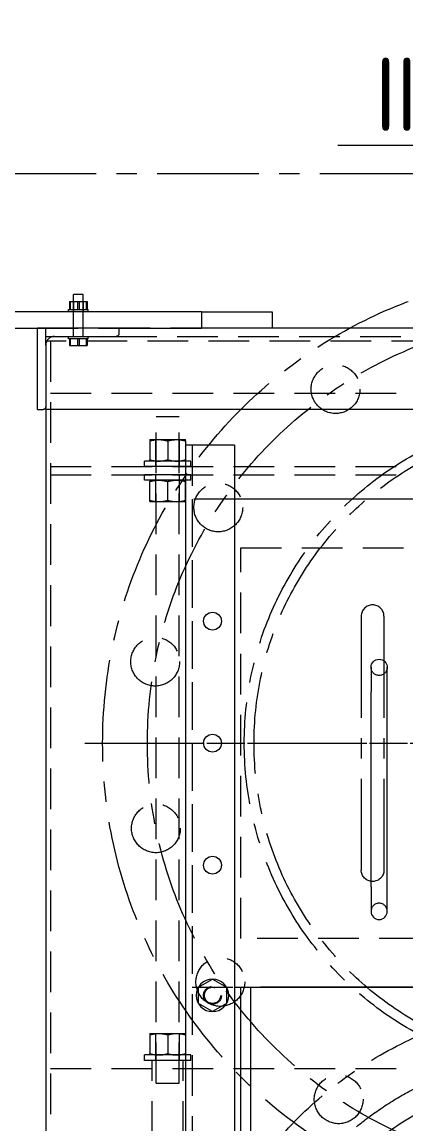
# Model space of a CAD drawing. Header units: millimetres. Extents: x -46397 to 283259, y -8690 to 23983.
# Drawn here: x 189811 to 190047, y 974 to 1651 of the extents above; entities that cross this region are included whole.
import ezdxf
from ezdxf import colors
from ezdxf.entities.mleader import LeaderData, LeaderLine
from ezdxf.math import Vec2, Vec3

# ---------------------------------------------------------------- set-up
doc = ezdxf.new("R2010")
doc.units = ezdxf.units.MM
doc.linetypes.add('CENTER', pattern=[2, 1.25, -0.25, 0.25, -0.25])
doc.linetypes.add('HIDDENX2', pattern=[0.75, 0.5, -0.25])
doc.layers.get('Defpoints').update_dxf_attribs({"lineweight": 0})
doc.layers.add('DIM', color=8, linetype='Continuous')
doc.layers.add('mDƯỜNG TÂM', color=8, linetype='CENTER', lineweight=0)
doc.layers.add('NETCHINH', color=7, linetype='Continuous', lineweight=9)
doc.styles.add('Arial', font='arial.ttf')
doc.styles.add('GHI CHÚ 1', font='isocp_IV25.ttf', dxfattribs={"width": 0.8})
doc.dimstyles.new('1-30SCALE', dxfattribs={"dimtxt": 75, "dimasz": 75, "dimexe": 37.5, "dimexo": 30, "dimgap": 30, "dimtad": 1, "dimtoh": 1, "dimdec": 0, "dimdsep": 46, "dimtxsty": 'GHI CHÚ 1', "dimcen": 0.09, "dimclrd": 256, "dimclre": 256, "dimclrt": 2, "dimadec": 0, "dimazin": 0, "dimtfac": 1, "dimtdec": 0, "dimtofl": 0, "dimtmove": 0, "dimatfit": 3, "dimfxl": 1, "dimlwd": 0, "dimlwe": 0, "dimarcsym": 0})

# ---------------------------------------------------------------- blocks, each defined once
blk = doc.blocks.new('A$C06888fbc')
at = {"color": 150, "linetype": 'Continuous', "lineweight": 0, "ltscale": 10, "extrusion": (0, 1, 0)}
for p, q in [((-312.75, 1876.11), (-307.85, 1876.11)), ((-312.75, 1876.11), (-312.75, 1871.11)), ((-304.33, 1880.36), (-310.33, 1880.36)), ((-310.33, 1876.11), (-310.33, 1880.36)), ((-307.85, 1876.11), (-302.44, 1876.11)), ((-307.85, 1876.11), (-307.85, 1871.11)), ((-304.33, 1876.11), (-304.33, 1880.36)), ((-302.44, 1876.11), (-301.92, 1876.11)), ((-302.44, 1876.11), (-302.44, 1871.11)), ((-301.92, 1876.11), (-301.92, 1871.11)), ((-231.57, 1869.61), (-400.48, 1869.61)), ((-313.33, 1871.11), (-301.33, 1871.11)), ((-313.33, 1869.61), (-313.33, 1871.11)), ((-301.33, 1869.61), (-301.33, 1871.11)), ((-231.57, 1869.61), (-188.03, 1869.61)), ((-231.57, 1869.61), (-231.57, 1859.61)), ((-188.03, 1869.61), (-188.03, 1859.61)), ((-400.48, 1859.61), (-332.33, 1859.61)), ((-282.33, 1859.62), (-332.33, 1859.62)), ((-332.33, 1809.62), (-332.33, 1859.62)), ((-282.33, 1859.62), (-282.33, 1856.29)), ((-282.33, 1859.61), (-231.57, 1859.61)), ((-188.03, 1859.61), (-231.57, 1859.61)), ((183.36, 1859.62), (-188.03, 1859.62)), ((-327.33, 1849.12), (-327.33, 1811.29)), ((-321.83, 1854.62), (-284, 1854.62)), ((-313.33, 1854.61), (-301.33, 1854.61)), ((-313.33, 1853.11), (-313.33, 1854.61)), ((-301.33, 1853.11), (-313.33, 1853.11)), ((-312.75, 1853.11), (-312.75, 1849.11)), ((-312.75, 1849.11), (-307.85, 1849.11)), ((-310.33, 1854.61), (-310.33, 1854.62)), ((-307.85, 1853.11), (-307.85, 1849.11)), ((-307.85, 1849.11), (-302.44, 1849.11)), ((-304.33, 1854.61), (-304.33, 1854.62)), ((-302.44, 1853.11), (-302.44, 1849.11)), ((-302.44, 1849.11), (-301.92, 1849.11)), ((-301.92, 1853.11), (-301.92, 1849.11)), ((-301.33, 1853.11), (-301.33, 1854.61)), ((-332.33, 1809.62), (-329, 1809.62)), ((-327.33, 1809.62), (-327.33, 1811.29)), ((-327.33, 1809.62), (-327.33, 581.61)), ((322.67, 1809.62), (-327.33, 1809.62)), ((-211.29, 1787.82), (-241.29, 1787.82)), ((-241.29, 1787.82), (-241.29, 637.81)), ((-211.29, 1787.82), (-211.29, 637.81)), ((206.62, 1754.62), (-211.29, 1754.62)), ((-127.33, 1651.23), (-127.33, 1636.23)), ((-117.33, 1636.23), (-117.33, 1651.23)), ((-127.33, 1516.23), (-127.33, 1636.23)), ((-117.33, 1516.23), (-117.33, 1636.23)), ((-127.33, 1516.23), (-127.33, 1501.23)), ((-117.33, 1501.23), (-117.33, 1516.23)), ((-233.42, 1454.6), (-224.79, 1459.58)), ((-224.79, 1459.58), (-216.16, 1454.6)), ((-233.42, 1444.63), (-233.42, 1454.6)), ((-216.16, 1454.6), (-216.16, 1444.63)), ((-211.29, 1454.62), (206.62, 1454.62)), ((-224.79, 1439.65), (-233.42, 1444.63)), ((-216.16, 1444.63), (-224.79, 1439.65))]:
    blk.add_line(p, q, dxfattribs=at)
at = {"color": 1, "linetype": 'HIDDENX2', "lineweight": 0, "ltscale": 50, "extrusion": (0, 1, 0)}
for p, q in [((-312.23, 1876.11), (-312.23, 1871.11)), ((-310.33, 1854.62), (-310.33, 1876.11)), ((-310.33, 1876.11), (-310.33, 1869.61)), ((-306.81, 1876.11), (-306.81, 1871.11)), ((-304.33, 1854.62), (-304.33, 1876.11)), ((-304.33, 1876.11), (-304.33, 1869.61)), ((-301.33, 1869.61), (-313.33, 1869.61)), ((-313.33, 1869.61), (-313.33, 1869.61)), ((-301.33, 1869.61), (-301.33, 1869.61)), ((-332.33, 1859.61), (-282.33, 1859.61)), ((-327.33, 1849.12), (-327.33, 1859.62)), ((-188.03, 1859.62), (-282.33, 1859.62)), ((-327.33, 1854.62), (-321.83, 1854.62)), ((322.67, 1851.61), (-327.33, 1851.61)), ((322.67, 1851.61), (-327.33, 1851.61)), ((-324.33, 1851.61), (-324.33, 539.62)), ((-312.23, 1853.11), (-312.23, 1849.11)), ((-306.81, 1853.11), (-306.81, 1849.11)), ((-284, 1854.62), (279.34, 1854.62)), ((-324.33, 1819.62), (319.67, 1819.62)), ((-245.34, 1805.19), (-259.34, 1805.19)), ((-259.34, 1395.61), (-259.34, 1805.19)), ((-245.34, 1395.61), (-245.34, 1805.19)), ((-263.34, 1791.19), (-257.84, 1791.19)), ((-263.34, 1790.4), (-263.34, 1778.79)), ((-259.67, 1777.99), (-259.67, 1791.19)), ((-257.84, 1791.19), (-246.84, 1791.19)), ((-252.34, 1790.4), (-252.34, 1778.79)), ((-246.84, 1791.19), (-241.34, 1791.19)), ((-245, 1777.99), (-245, 1791.19)), ((-241.34, 1790.4), (-241.34, 1778.79)), ((-237.29, 1787.82), (-237.29, 637.81)), ((-324.33, 1774.62), (319.67, 1774.62)), ((-252.34, 1777.99), (-266.64, 1777.99)), ((-266.64, 1774.62), (-266.64, 1777.99)), ((-252.34, 1774.62), (-266.64, 1774.62)), ((-259.67, 1774.62), (-259.67, 1777.99)), ((-238.04, 1777.99), (-252.34, 1777.99)), ((-238.04, 1774.62), (-252.34, 1774.62)), ((-245, 1774.62), (-245, 1777.99)), ((-238.04, 1774.62), (-238.04, 1777.99)), ((-324.33, 1769.62), (319.67, 1769.62)), ((-252.34, 1769.62), (-266.64, 1769.62)), ((-266.64, 1766.25), (-266.64, 1769.62)), ((-259.67, 1766.25), (-259.67, 1769.62)), ((-238.04, 1769.62), (-252.34, 1769.62)), ((-245, 1766.25), (-245, 1769.62)), ((-238.04, 1766.25), (-238.04, 1769.62)), ((-252.34, 1766.25), (-266.64, 1766.25)), ((-263.34, 1753.84), (-263.34, 1765.45)), ((-259.67, 1753.05), (-259.67, 1766.25)), ((-238.04, 1766.25), (-252.34, 1766.25)), ((-252.34, 1753.84), (-252.34, 1765.45)), ((-245, 1753.05), (-245, 1766.25)), ((-241.34, 1753.84), (-241.34, 1765.45)), ((-237.33, 1754.62), (-237.33, 1454.62)), ((-211.29, 1754.62), (-237.33, 1754.62)), ((-263.34, 1753.05), (-257.84, 1753.05)), ((-257.84, 1753.05), (-246.84, 1753.05)), ((-246.84, 1753.05), (-241.34, 1753.05)), ((-207.33, 1484.61), (-207.33, 1724.61)), ((-207.33, 1724.61), (202.67, 1724.61)), ((202.67, 1484.61), (-207.33, 1484.61)), ((-237.33, 1454.62), (-211.29, 1454.62)), ((-263.34, 1426.19), (-257.84, 1426.19)), ((-263.34, 1425.4), (-263.34, 1413.78)), ((-259.67, 1412.99), (-259.67, 1426.19)), ((-257.84, 1426.19), (-246.84, 1426.19)), ((-252.34, 1425.4), (-252.34, 1413.78)), ((-246.84, 1426.19), (-241.34, 1426.19)), ((-245, 1412.99), (-245, 1426.19)), ((-241.34, 1425.4), (-241.34, 1413.78)), ((-252.34, 1412.99), (-266.64, 1412.99)), ((-266.64, 1409.62), (-266.64, 1412.99)), ((-252.34, 1409.62), (-266.64, 1409.62)), ((-242.84, 1409.62), (-261.84, 1409.62)), ((-261.84, 1359.62), (-261.84, 1409.62)), ((-259.67, 1409.62), (-259.67, 1412.99)), ((-238.04, 1412.99), (-252.34, 1412.99)), ((-238.04, 1409.62), (-252.34, 1409.62)), ((-245, 1409.62), (-245, 1412.99)), ((-242.84, 1359.62), (-242.84, 1409.62)), ((-238.04, 1409.62), (-238.04, 1412.99)), ((-324.33, 1404.62), (319.67, 1404.62)), ((-259.34, 1395.61), (-245.34, 1395.61))]:
    blk.add_line(p, q, dxfattribs=at)
at = {"color": 150, "linetype": 'Continuous', "lineweight": 0, "ltscale": 10, "extrusion": (6.89019e-16, 1, 0)}
for p, q in [((-207.33, 1454.62), (-201.33, 1454.62)), ((-207.33, 954.62), (-207.33, 1454.62)), ((-201.33, 1454.62), (-201.33, 954.62)), ((-201.33, 1454.62), (-195.33, 1454.62)), ((190.67, 1454.62), (-195.33, 1454.62))]:
    blk.add_line(p, q, dxfattribs=at)
at = {"color": 150, "linetype": 'Continuous', "lineweight": 0, "ltscale": 10}
for centre in [(-224.79, 1679.61), (-224.79, 1604.61), (-224.79, 1529.61)]:
    blk.add_circle(centre, 5.5, dxfattribs=at)
at = {"color": 150, "linetype": 'Continuous', "lineweight": 0, "ltscale": 10, "extrusion": (0, 0, -1)}
blk.add_circle((224.79, 1449.61), 10, dxfattribs=at)
at = {"color": 1, "linetype": 'HIDDENX2', "lineweight": 0, "ltscale": 50}
for radius in [5.5, 5]:
    blk.add_circle((-224.79, 1449.61), radius, dxfattribs=at)
at = {"color": 150, "linetype": 'Continuous', "lineweight": 0, "ltscale": 10, "extrusion": (0, 0, -1)}
for start, end in [(0, 90), (90, 180)]:
    blk.add_arc((122.33, 1651.23), 5, start, end, dxfattribs=at)
at = {"color": 1, "linetype": 'HIDDENX2', "lineweight": 0, "ltscale": 50, "extrusion": (0, 0, -1)}
blk.add_arc((122.33, 1651.23), 5, 180, 0, dxfattribs=at)
at = {"color": 1, "linetype": 'HIDDENX2', "lineweight": 0, "ltscale": 50}
blk.add_arc((-122.33, 1501.23), 5, 0, 180, dxfattribs=at)
at = {"color": 150, "linetype": 'Continuous', "lineweight": 0, "ltscale": 10}
for start, end in [(180, 270), (270, 0)]:
    blk.add_arc((-122.33, 1501.23), 5, start, end, dxfattribs=at)
for points, knots in [([(-282.33, 1856.29), (-282.33, 1856.18), (-282.34, 1856.08), (-282.38, 1855.86), (-282.42, 1855.76), (-282.5, 1855.56), (-282.55, 1855.46), (-282.66, 1855.29), (-282.73, 1855.21), (-282.87, 1855.05), (-282.96, 1854.98), (-283.15, 1854.85), (-283.25, 1854.79), (-283.46, 1854.7), (-283.57, 1854.67), (-283.79, 1854.63), (-283.9, 1854.62), (-284, 1854.62)], [0, 0, 0, 0, 0.312638, 0.312638, 0.625276, 0.625276, 0.937914, 0.937914, 1.250551, 1.250551, 1.609957, 1.609957, 1.969363, 1.969363, 2.328769, 2.328769, 2.688175, 2.688175, 2.688175, 2.688175]), ([(-321.83, 1854.62), (-322.18, 1854.62), (-322.55, 1854.58), (-323.27, 1854.44), (-323.63, 1854.33), (-324.34, 1854.03), (-324.67, 1853.84), (-325.3, 1853.4), (-325.59, 1853.15), (-326.07, 1852.64), (-326.27, 1852.38), (-326.64, 1851.81), (-326.8, 1851.5), (-327.07, 1850.85), (-327.17, 1850.51), (-327.3, 1849.81), (-327.33, 1849.46), (-327.33, 1849.12)], [9.055106, 9.055106, 9.055106, 9.055106, 10.298051, 10.298051, 11.540995, 11.540995, 12.78394, 12.78394, 14.026884, 14.026884, 15.05543, 15.05543, 16.083976, 16.083976, 17.112521, 17.112521, 18.141067, 18.141067, 18.141067, 18.141067]), ([(-327.33, 1811.29), (-327.33, 1811.18), (-327.34, 1811.08), (-327.38, 1810.86), (-327.41, 1810.76), (-327.49, 1810.56), (-327.54, 1810.47), (-327.66, 1810.3), (-327.72, 1810.22), (-327.86, 1810.06), (-327.95, 1809.99), (-328.14, 1809.85), (-328.24, 1809.79), (-328.56, 1809.66), (-328.79, 1809.62), (-329, 1809.62)], [0, 0, 0, 0, 0.312011, 0.312011, 0.624021, 0.624021, 0.936032, 0.936032, 1.248043, 1.248043, 1.627769, 1.627769, 2.007495, 2.007495, 2.766948, 2.766948, 2.766948, 2.766948])]:
    blk.add_open_spline(points, degree=3, knots=knots, dxfattribs=at)
at = {"color": 1, "linetype": 'HIDDENX2', "lineweight": 0, "ltscale": 50}
for points, weights in [([(-263.34, 1790.4), (-260.39, 1791.19), (-257.84, 1791.19)], [1.00007075032, 1.03799156647, 1]), ([(-263.34, 1791.19), (-263.34, 1791.19), (-263.34, 1790.4)], [1, 1.03799156647, 1.00007075032]), ([(-257.84, 1791.19), (-255.28, 1791.19), (-252.34, 1790.4)], [1, 1.03799156647, 1.00007075032]), ([(-252.34, 1790.4), (-249.39, 1791.19), (-246.84, 1791.19)], [1.00007075032, 1.03799156647, 1]), ([(-246.84, 1791.19), (-244.28, 1791.19), (-241.34, 1790.4)], [1, 1.03799156647, 1.00007075032]), ([(-241.34, 1790.4), (-241.34, 1791.19), (-241.34, 1791.19)], [1.00007075032, 1.03799156647, 1]), ([(-263.34, 1778.79), (-260.39, 1777.99), (-257.84, 1777.99)], [1.00007075032, 1.03799156647, 1]), ([(-263.34, 1777.99), (-263.34, 1777.99), (-263.34, 1778.79)], [1, 1.03799156647, 1.00007075032]), ([(-257.84, 1777.99), (-255.28, 1777.99), (-252.34, 1778.79)], [1, 1.03799156647, 1.00007075032]), ([(-252.34, 1778.79), (-249.39, 1777.99), (-246.84, 1777.99)], [1.00007075032, 1.03799156647, 1]), ([(-246.84, 1777.99), (-244.28, 1777.99), (-241.34, 1778.79)], [1, 1.03799156647, 1.00007075032]), ([(-241.34, 1778.79), (-241.34, 1777.99), (-241.34, 1777.99)], [1.00007075032, 1.03799156647, 1]), ([(-263.34, 1765.45), (-260.39, 1766.25), (-257.84, 1766.25)], [1.00007075032, 1.03799156647, 1]), ([(-263.34, 1766.25), (-263.34, 1766.25), (-263.34, 1765.45)], [1, 1.03799156647, 1.00007075032]), ([(-257.84, 1766.25), (-255.28, 1766.25), (-252.34, 1765.45)], [1, 1.03799156647, 1.00007075032]), ([(-252.34, 1765.45), (-249.39, 1766.25), (-246.84, 1766.25)], [1.00007075032, 1.03799156647, 1]), ([(-246.84, 1766.25), (-244.28, 1766.25), (-241.34, 1765.45)], [1, 1.03799156647, 1.00007075032]), ([(-241.34, 1765.45), (-241.34, 1766.25), (-241.34, 1766.25)], [1.00007075032, 1.03799156647, 1]), ([(-263.34, 1753.84), (-260.39, 1753.05), (-257.84, 1753.05)], [1.00007075032, 1.03799156647, 1]), ([(-263.34, 1753.05), (-263.34, 1753.05), (-263.34, 1753.84)], [1, 1.03799156647, 1.00007075032]), ([(-257.84, 1753.05), (-255.28, 1753.05), (-252.34, 1753.84)], [1, 1.03799156647, 1.00007075032]), ([(-252.34, 1753.84), (-249.39, 1753.05), (-246.84, 1753.05)], [1.00007075032, 1.03799156647, 1]), ([(-246.84, 1753.05), (-244.28, 1753.05), (-241.34, 1753.84)], [1, 1.03799156647, 1.00007075032]), ([(-241.34, 1753.84), (-241.34, 1753.05), (-241.34, 1753.05)], [1.00007075032, 1.03799156647, 1]), ([(-263.34, 1425.4), (-260.39, 1426.19), (-257.84, 1426.19)], [1.00007075032, 1.03799156647, 1]), ([(-263.34, 1426.19), (-263.34, 1426.19), (-263.34, 1425.4)], [1, 1.03799156647, 1.00007075032]), ([(-257.84, 1426.19), (-255.28, 1426.19), (-252.34, 1425.4)], [1, 1.03799156647, 1.00007075032]), ([(-252.34, 1425.4), (-249.39, 1426.19), (-246.84, 1426.19)], [1.00007075032, 1.03799156647, 1]), ([(-246.84, 1426.19), (-244.28, 1426.19), (-241.34, 1425.4)], [1, 1.03799156647, 1.00007075032]), ([(-241.34, 1425.4), (-241.34, 1426.19), (-241.34, 1426.19)], [1.00007075032, 1.03799156647, 1]), ([(-263.34, 1413.78), (-260.39, 1412.99), (-257.84, 1412.99)], [1.00007075032, 1.03799156647, 1]), ([(-263.34, 1412.99), (-263.34, 1412.99), (-263.34, 1413.78)], [1, 1.03799156647, 1.00007075032]), ([(-257.84, 1412.99), (-255.28, 1412.99), (-252.34, 1413.78)], [1, 1.03799156647, 1.00007075032]), ([(-252.34, 1413.78), (-249.39, 1412.99), (-246.84, 1412.99)], [1.00007075032, 1.03799156647, 1]), ([(-246.84, 1412.99), (-244.28, 1412.99), (-241.34, 1413.78)], [1, 1.03799156647, 1.00007075032]), ([(-241.34, 1413.78), (-241.34, 1412.99), (-241.34, 1412.99)], [1.00007075032, 1.03799156647, 1])]:
    blk.add_rational_spline(points, weights, degree=2, dxfattribs=at)
blk = doc.blocks.new('jh')
at = {"layer": 'mDƯỜNG TÂM', "color": 8, "ltscale": 50, "extrusion": (0, 1, 0)}
for p, q in [((606, 1500), (-606, 1500)), ((-131.01, 1228), (-131.01, 1072)), ((-117.01, 1228), (-117.01, 1072))]:
    blk.add_line(p, q, dxfattribs=at)
at = {"layer": 'mDƯỜNG TÂM', "color": 8, "ltscale": 50}
for p, q in [((-301, 1150), (-59.5, 1150)), ((-290, 1150), (290, 1150))]:
    blk.add_line(p, q, dxfattribs=at)
blk.add_lwpolyline([(-606, 1500), (-606, 1549.99, -0.28449), (-491.03, 1738.66, -0.238987), (491.03, 1738.66, -0.28449), (606, 1549.99), (606, 1500)], format="xyb", close=True, dxfattribs=at)
for centre, radius in [((0, 1150), 290), ((0, 1150), 262.5), ((-146.79, 1367.62), 15), ((0, 1150), 202.91), ((0, 1150), 196.91), ((-218.9, 1294.89), 15), ((-257.68, 1200.09), 15), ((-257.23, 1097.67), 15), ((-217.62, 1003.21), 15), ((0, 750), 240), ((-144.88, 931.11), 15)]:
    blk.add_circle(centre, radius, dxfattribs=at)
at = {"layer": 'mDƯỜNG TÂM', "color": 8, "ltscale": 50, "extrusion": (0, 0, -1)}
blk.add_circle((0, 750), 197.5, dxfattribs=at)
at = {"layer": 'mDƯỜNG TÂM', "color": 8, "ltscale": 50}
for start, end in [(90, 180), (360, 90)]:
    blk.add_arc((-124.01, 1228), 7, start, end, dxfattribs=at)
at = {"layer": 'mDƯỜNG TÂM', "color": 8, "ltscale": 50, "extrusion": (1.22465e-16, 0, -1)}
for start, end in [(270, 0), (180, 270)]:
    blk.add_arc((124.01, 1072), 7, start, end, dxfattribs=at)
at = {"layer": 'mDƯỜNG TÂM', "color": 8, "ltscale": 50}
blk.add_open_spline([(-133.95, 914.26), (-129.01, 918.28), (-123.84, 922.13), (-112.69, 929.64), (-106.7, 933.27), (-94.32, 939.93), (-87.94, 942.97), (-74.9, 948.4), (-68.24, 950.79), (-54.73, 954.88), (-47.89, 956.59), (-34.15, 959.3), (-27.25, 960.3), (-13.53, 961.63), (-6.71, 961.95), (6.71, 961.95), (13.53, 961.63), (27.25, 960.3), (34.15, 959.3), (47.89, 956.59), (54.73, 954.88), (68.24, 950.79), (74.9, 948.4), (87.94, 942.97), (94.32, 939.93), (106.7, 933.27), (112.69, 929.64), (123.14, 922.6), (127.67, 919.27), (132.03, 915.81)], degree=3, knots=[182.664345, 182.664345, 182.664345, 182.664345, 201.4945, 201.4945, 221.634718, 221.634718, 241.774936, 241.774936, 261.915155, 261.915155, 282.055373, 282.055373, 302.195592, 302.195592, 322.33581, 322.33581, 342.476028, 342.476028, 362.616247, 362.616247, 382.756465, 382.756465, 402.896684, 402.896684, 423.036902, 423.036902, 443.17712, 443.17712, 459.575385, 459.575385, 459.575385, 459.575385], dxfattribs=at)
blk = doc.blocks.new('*D1026')
at = {"layer": 'Defpoints', "color": 0, "transparency": 16777216}
for p in [(190549.08, 2157.48), (189752.78, 1473.23, -1.5), (190549.08, 1473.23, -1.5)]:
    blk.add_point(p, dxfattribs=at)
at = {"layer": 'DIM', "linetype": 'Continuous', "lineweight": 0, "transparency": 16777216}
for p, q in [((189752.78, 1488.23), (189752.78, 2172.48)), ((190549.08, 1488.23), (190549.08, 2172.48)), ((189787.78, 2157.48), (190514.08, 2157.48))]:
    blk.add_line(p, q, dxfattribs=at)
at = {"layer": 'DIM', "transparency": 16777216}
for points in [[(189787.78, 2163.31), (189787.78, 2151.65), (189752.78, 2157.48)], [(190514.08, 2163.31), (190514.08, 2151.65), (190549.08, 2157.48)]]:
    blk.add_solid(points, dxfattribs=at)
at = {"layer": 'DIM', "color": 2, "transparency": 16777216, "insert": (190150.93, 2193.41), "char_height": 40, "attachment_point": 5, "style": 'GHI CHÚ 1'}
blk.add_mtext('796', dxfattribs=at)
blk = doc.blocks.new('_Dot')
at = {"color": 0, "linetype": 'ByBlock', "lineweight": -2}
blk.add_line((-0.5, 0), (-1, 0), dxfattribs=at)
at = {"color": 0, "linetype": 'ByBlock', "const_width": 0.5}
blk.add_lwpolyline([(-0.25, 0, 1), (0.25, 0, 1)], format="xyb", close=True, dxfattribs=at)

msp = doc.modelspace()

# ---------------------------------------------------------------- block references
for name, p in [('jh', (190150.93, 58.23, -1.5)), ('A$C06888fbc', (190153.27, -396.38, -1.5))]:
    msp.add_blockref(name, p)

# ---------------------------------------------------------------- dimensions: what is measured, and where the dimension line sits
at = {"layer": 'DIM'}
dim = msp.add_linear_dim(base=(190549.08, 2157.48), p1=(189752.78, 1473.23, -1.5), p2=(190549.08, 1473.23, -1.5), dimstyle='1-30SCALE', override={"dimtxt": 40, "dimasz": 35, "dimexe": 15, "dimexo": 15, "dimgap": 15, "dimtmove": 1}, dxfattribs=at)
dim.commit()
dim.dimension.update_dxf_attribs({"geometry": '*D1026', "text_midpoint": (190150.93, 2193.41)})

# ---------------------------------------------------------------- leaders
at = {"layer": 'NETCHINH'}
ml = msp.add_multileader_mtext('Standard', dxfattribs=at)
ml.set_content('{\\Fisocp|c0;II}', color=1, style='Arial')
ml.set_leader_properties(color=2, linetype='Continuous', lineweight=-1)
ml.set_arrow_properties(name='DOT')
ml.build(insert=Vec2(0, 0))
ml.multileader.update_dxf_attribs({"has_dogleg": 0, "text_left_attachment_type": 5, "text_right_attachment_type": 5, "dogleg_length": 0, "arrow_head_size": 15, "scale": 15})
ctx = ml.context
ctx.base_point, ctx.scale, ctx.char_height, ctx.arrow_head_size, ctx.landing_gap_size, ctx.plane_origin = Vec3(190013.4, 1575.58, -1.5), 15, 45, 15, 15, Vec3(190134.53, -775.41, -1.5)
ctx.left_attachment, ctx.right_attachment = 5, 5
notes = []
notes.append((ctx, [(0, (1, 1, 0), (190056.9, 1575.58, -1.5), (-1, 0), 0, [(0, [(190076.61, 1512.73, -1.5)], 0, [])])]))
ctx.mtext.insert, ctx.mtext.flow_direction = Vec3(190028.4, 1629.58, -1.5), 5
for ctx, leaders in notes:
    for number, flags, end, landing, length, lines in leaders:
        leader = LeaderData()
        leader.index, (leader.has_last_leader_line, leader.has_dogleg_vector, leader.attachment_direction) = number, flags
        leader.last_leader_point, leader.dogleg_vector, leader.dogleg_length = Vec3(end), Vec3(landing), length
        for number, points, colour, breaks in lines:
            line = LeaderLine()
            line.index, line.vertices, line.color, line.breaks = number, Vec3.list(points), colors.encode_raw_color(colour), breaks
            leader.lines.append(line)
        ctx.leaders.append(leader)

doc.saveas('drawing.dxf')
